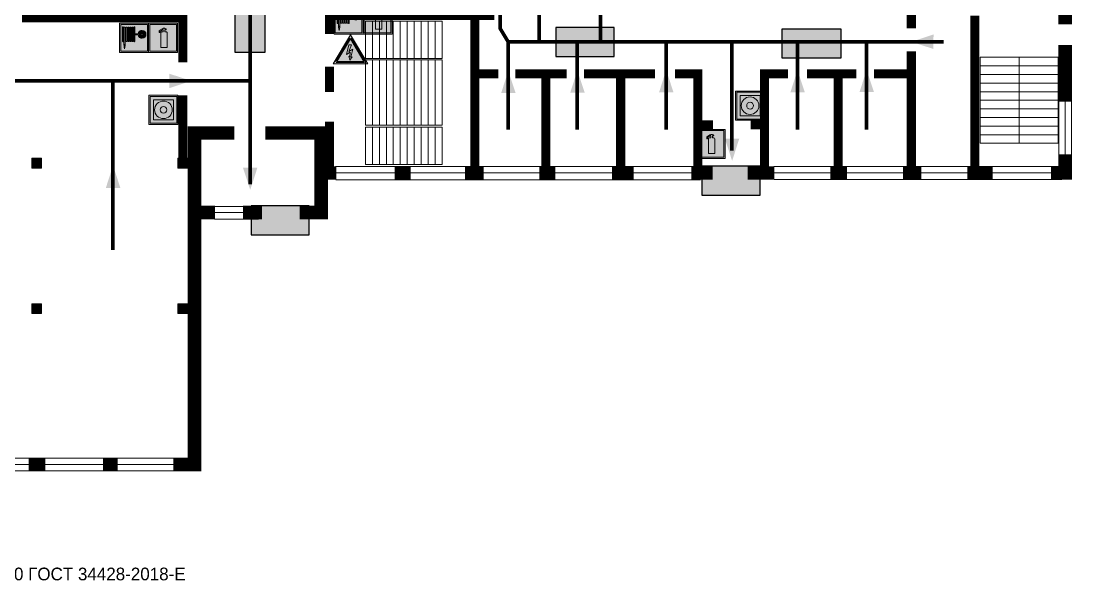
# Model space of a CAD drawing. Header units: millimetres. Extents: x 13810 to 67229, y 12374 to 21950.
# Drawn here: x 21873 to 22104.6, y 15357.6 to 15481.7 of the extents above; entities that cross this region are included whole.
import ezdxf

# ---------------------------------------------------------------- set-up
doc = ezdxf.new("R2010")
doc.units = ezdxf.units.MM
doc.layers.add('План_Штампы', color=7, linetype='Continuous')
doc.styles.add('обычный', font='arial.ttf')

# ---------------------------------------------------------------- blocks, each defined once
blk = doc.blocks.new('A$C7B4425F7')
at = {"true_color": 0xffffff}
blk.add_hatch(color=7, dxfattribs=at).paths.add_polyline_path([(0, 0), (-16, 0), (-16, -8), (0, -8)])
h = blk.add_hatch(color=126)
h.paths.add_polyline_path([(-0.2, -0.2), (-15.8, -0.2), (-15.8, -7.8), (-0.2, -7.8)])
h.paths.add_polyline_path([(-11.76, -2.03), (-11.76, -3.66), (-11.17, -3.66, -0.568275), (-11.17, -6.18), (-12.58, -6.18), (-12.58, -2.03)], flags=16)
h.paths.add_polyline_path([(-13.33, -4.12, -0.495768), (-13.59, -6.18), (-15.03, -6.18), (-15.03, -2.03), (-13.59, -2.03, -0.487973)], flags=16)
h.paths.add_polyline_path([(-10.25, -2.03), (-9.48, -2.03), (-9.48, -6.18), (-10.25, -6.18)], flags=16)
h.paths.add_polyline_path([(-13.84, -3.69), (-14.24, -3.69), (-14.24, -3.03), (-13.9, -3.03, -0.692621)], flags=0)
h.paths.add_polyline_path([(-9.15, -2.03), (-8.4, -2.03), (-8.04, -3.07), (-7.68, -2.03), (-6.93, -2.03), (-7.64, -4.1), (-6.93, -6.18), (-7.68, -6.18), (-8.04, -5.14), (-8.4, -6.18), (-9.15, -6.18), (-8.44, -4.1)], flags=16)
h.paths.add_polyline_path([(-11.76, -4.46), (-11.42, -4.46, -0.692621), (-11.36, -5.12), (-11.76, -5.12)], flags=0)
h.paths.add_polyline_path([(-13.9, -5.2), (-14.24, -5.2), (-14.24, -4.55), (-13.84, -4.55, -0.708038)], flags=0)
edge = h.paths.add_edge_path(flags=16)
edge.add_ellipse((-5.51, -4.08), major_axis=(0, 2.05), ratio=0.586184, start_angle=0, end_angle=360)
edge = h.paths.add_edge_path(flags=0)
edge.add_ellipse((-5.51, -4.08), major_axis=(0, 1.14), ratio=0.454828, start_angle=0, end_angle=360)
h.paths.add_polyline_path([(-4.13, -4.96, 0.377264), (-3.48, -4.52, 0.0555), (-3.16, -2.03), (-1.66, -2.03), (-1.66, -4.96), (-0.96, -4.96), (-0.96, -7.01), (-1.75, -7.01), (-1.75, -6.18), (-3.3, -6.18), (-3.3, -7.02), (-4.13, -7.02)], flags=16)
h.paths.add_polyline_path([(-2.73, -2.91), (-2.28, -2.91), (-2.28, -4.96), (-3.05, -4.96, 0.079136)], flags=0)
at = {"color": 126}
blk.add_lwpolyline([(-16, -8), (0, -8), (0, 0), (-16, 0)], close=True, dxfattribs=at)
blk = doc.blocks.new('A$C32E8229D')
at = {"true_color": 0xffffff}
blk.add_hatch(color=7, dxfattribs=at).paths.add_polyline_path([(0, 0), (0, -8), (16, -8), (16, 0)])
h = blk.add_hatch(color=126)
h.paths.add_polyline_path([(0.2, -0.2), (15.8, -0.2), (15.8, -7.8), (0.2, -7.8)])
h.paths.add_polyline_path([(13.49, -2.05), (12.08, -2.05), (11.37, -2.63, 0.162397), (11.29, -2.84), (11.29, -3.63), (10.35, -3.63), (10.35, -4.05), (11.68, -4.05), (11.68, -3.48), (12.26, -4.28), (11.29, -5.1), (11.29, -6.78), (11.85, -6.78), (11.85, -5.44), (12.8, -4.64), (12.8, -5.94), (14.46, -5.94), (14.46, -5.39), (13.45, -5.39), (13.45, -3.97), (12.46, -2.59), (13.15, -2.59), (13.69, -3.34), (14.18, -3)], flags=16)
h.paths.add_polyline_path([(10.74, -1.82, 1), (11.8, -1.82, 1)], flags=16)
h.paths.add_polyline_path([(9.39, -3.59), (5.99, -3.59), (6.56, -3.03), (5.91, -3.03), (5.1, -3.83), (5.91, -4.64), (6.56, -4.64), (5.99, -4.09), (9.39, -4.09)], flags=16)
h.paths.add_polyline_path([(4.29, -1.08), (1.72, -1.08), (1.72, -6.6), (4.29, -6.6)], flags=16)
at = {"color": 126}
blk.add_lwpolyline([(16, -8), (0, -8), (0, 0), (16, 0)], close=True, dxfattribs=at)
blk = doc.blocks.new('A$C54414219')
at = {"true_color": 0xffffff}
h = blk.add_hatch(color=7, dxfattribs=at)
h.paths.add_polyline_path([(2.39, -9.45), (2.39, -18.3), (11.23, -18.3), (11.23, -9.45)], flags=0)
h.paths.add_polyline_path([(10.71, -13.87, -1), (2.92, -13.87, -1)], flags=0)
h.paths.add_polyline_path([(8.3, -13.87, -1), (5.33, -13.87, -1)], flags=0)
h.paths.add_polyline_path([(0.41, -7.47), (0.41, -20.27), (13.21, -20.27), (13.21, -7.47)])
h.paths.add_polyline_path([(0.92, -19.77), (12.71, -19.77), (12.71, -7.98), (0.92, -7.98)], flags=16)
h.paths.add_polyline_path([(11.23, -9.45), (11.23, -18.3), (2.39, -18.3), (2.39, -9.45)], flags=0)
at = {"lineweight": 5}
h = blk.add_hatch(color=242, dxfattribs=at)
h.paths.add_polyline_path([(12.71, -7.98), (0.92, -7.98), (0.92, -19.77), (12.71, -19.77)])
h.paths.add_polyline_path([(11.23, -18.3), (2.39, -18.3), (2.39, -9.45), (11.23, -9.45)], flags=16)
h.paths.add_polyline_path([(10.71, -13.87, -1), (2.92, -13.87, -1)], flags=0)
h.paths.add_polyline_path([(8.3, -13.87, -1), (5.33, -13.87, -1)], flags=0)
at = {"true_color": 0xffffff}
h = blk.add_hatch(color=7, dxfattribs=at)
h.paths.add_polyline_path([(2.39, -9.45), (2.39, -18.3), (11.23, -18.3), (11.23, -9.45)])
h.paths.add_polyline_path([(10.71, -13.87, -1), (2.92, -13.87, -1)], flags=16)
h.paths.add_polyline_path([(8.3, -13.87, -1), (5.33, -13.87, -1)], flags=0)
at = {"lineweight": 5}
h = blk.add_hatch(color=242, dxfattribs=at)
h.paths.add_polyline_path([(2.92, -13.87, 1), (10.71, -13.87, 1)])
h.paths.add_polyline_path([(8.3, -13.87, -1), (5.33, -13.87, -1)], flags=16)
at = {"color": 242, "lineweight": 5}
for p, q in [((0.41, -20.27), (0.41, -7.47)), ((0.41, -7.47), (13.21, -7.47)), ((0.41, -7.47), (13.21, -7.47)), ((13.21, -20.27), (13.21, -7.47)), ((0.41, -20.27), (13.21, -20.27))]:
    blk.add_line(p, q, dxfattribs=at)
for points in [[(0.92, -7.98), (12.71, -7.98), (12.71, -19.77), (0.92, -19.77)], [(2.39, -9.45), (11.23, -9.45), (11.23, -18.3), (2.39, -18.3)]]:
    blk.add_lwpolyline(points, close=True, dxfattribs=at)
for radius in [3.89, 1.49]:
    blk.add_circle((6.81, -13.87), radius, dxfattribs=at)
blk = doc.blocks.new('A$C37112FD5')
at = {"true_color": 0xf5f5ff}
h = blk.add_hatch(color=7, dxfattribs=at)
h.dxf.hatch_style = 1
h.paths.add_polyline_path([(12.8, -7.4), (0, -7.4), (0, -20.2), (12.8, -20.2)])
h.paths.add_polyline_path([(12.29, -7.91), (12.29, -19.69), (0.51, -19.69), (0.51, -7.91)], flags=16)
h.paths.add_polyline_path([(4.98, -9.04, -0.42597), (5.17, -9.22), (5.17, -12.25), (5.17, -15.29, -0.432244), (4.98, -15.47), (4.83, -15.47, -0.42597), (4.64, -15.29), (4.64, -12.25), (4.64, -9.22, -0.432244), (4.83, -9.04)], flags=0)
h.paths.add_polyline_path([(4.28, -9.22), (4.28, -12.25), (4.28, -15.29, -0.432244), (4.09, -15.47), (3.94, -15.47, -0.42597), (3.75, -15.29), (3.75, -12.25), (3.75, -9.22, -0.432244), (3.94, -9.04), (4.09, -9.04, -0.42597)], flags=0)
h.paths.add_polyline_path([(5.72, -9.04), (5.87, -9.04, -0.42597), (6.06, -9.22), (6.06, -12.25), (6.06, -15.29, -0.432244), (5.87, -15.47), (5.72, -15.47, -0.42597), (5.53, -15.29), (5.53, -12.25), (5.53, -9.22, -0.432244)], flags=0)
h.paths.add_polyline_path([(6.42, -8.9), (6.5, -8.9, -0.42597), (6.69, -9.08), (6.69, -12.03), (8.21, -12.03, -15.824349), (8.21, -12.47), (6.69, -12.47), (6.69, -15.42, -0.432244), (6.5, -15.6), (6.42, -15.6)], flags=0)
h.paths.add_polyline_path([(3.39, -9.22), (3.39, -12.25), (3.39, -15.29, -0.432244), (3.2, -15.47), (3.05, -15.47, -0.42597), (2.85, -15.29), (2.85, -12.25), (2.85, -9.22, -0.432244), (3.05, -9.04), (3.2, -9.04, -0.42597)], flags=0)
h.paths.add_polyline_path([(2.5, -9.22), (2.5, -16.71), (1.96, -16.71), (1.96, -9.22, -0.432244), (2.15, -9.04), (2.31, -9.04, -0.42597)], flags=0)
h.paths.add_polyline_path([(1.61, -8.9), (1.61, -15.6), (1.57, -15.6, -0.42597), (1.37, -15.42), (1.37, -12.03), (1.37, -9.09, -0.432244), (1.57, -8.9)], flags=0)
h.paths.add_polyline_path([(9.76, -10.81), (9.76, -12.03), (8.49, -12.03, -0.336371)], flags=0)
h.paths.add_polyline_path([(8.49, -12.47), (9.76, -12.47), (9.76, -13.7, -0.336371)], flags=0)
h.paths.add_polyline_path([(10.11, -10.81, -0.336371), (11.38, -12.03), (10.11, -12.03)], flags=0)
h.paths.add_polyline_path([(10.11, -12.47), (11.38, -12.47, -0.336371), (10.11, -13.7)], flags=0)
h.paths.add_polyline_path([(2.5, -16.84), (2.5, -17.05), (1.97, -17.05), (1.97, -16.84)], flags=0)
h.paths.add_polyline_path([(2.5, -17.24, -0.033778), (2.24, -18.6, -0.033778), (1.97, -17.24)], flags=0)
h = blk.add_hatch(color=242)
h.dxf.hatch_style = 1
h.paths.add_polyline_path([(12.29, -7.91), (0.51, -7.91), (0.51, -19.69), (12.29, -19.69)])
h.paths.add_polyline_path([(6.42, -15.6), (6.42, -8.9), (6.5, -8.9, -0.42597), (6.69, -9.08), (6.69, -12.03), (8.21, -12.03, -15.824349), (8.21, -12.47), (6.69, -12.47), (6.69, -15.42, -0.432244), (6.5, -15.6)], flags=16)
h.paths.add_polyline_path([(5.87, -15.47), (5.72, -15.47, -0.42597), (5.53, -15.29), (5.53, -12.25), (5.53, -9.22, -0.432244), (5.72, -9.04), (5.87, -9.04, -0.42597), (6.06, -9.22), (6.06, -12.25), (6.06, -15.29, -0.432244)], flags=16)
h.paths.add_polyline_path([(4.98, -15.47), (4.83, -15.47, -0.42597), (4.64, -15.29), (4.64, -12.25), (4.64, -9.22, -0.432244), (4.83, -9.04), (4.98, -9.04, -0.42597), (5.17, -9.22), (5.17, -12.25), (5.17, -15.29, -0.432244)], flags=16)
h.paths.add_polyline_path([(4.09, -15.47), (3.94, -15.47, -0.42597), (3.75, -15.29), (3.75, -12.25), (3.75, -9.22, -0.432244), (3.94, -9.04), (4.09, -9.04, -0.42597), (4.28, -9.22), (4.28, -12.25), (4.28, -15.29, -0.432244)], flags=16)
h.paths.add_polyline_path([(3.2, -15.47), (3.05, -15.47, -0.42597), (2.85, -15.29), (2.85, -12.25), (2.85, -9.22, -0.432244), (3.05, -9.04), (3.2, -9.04, -0.42597), (3.39, -9.22), (3.39, -12.25), (3.39, -15.29, -0.432244)], flags=16)
h.paths.add_polyline_path([(2.5, -17.05), (1.97, -17.05), (1.97, -16.84), (2.5, -16.84)], flags=16)
h.paths.add_polyline_path([(2.5, -17.24, -0.033778), (2.24, -18.6, -0.033778), (1.97, -17.24)], flags=16)
h.paths.add_polyline_path([(2.5, -16.71), (1.96, -16.71), (1.96, -9.22, -0.432244), (2.15, -9.04), (2.31, -9.04, -0.42597), (2.5, -9.22)], flags=16)
h.paths.add_polyline_path([(1.61, -15.6), (1.57, -15.6, -0.42597), (1.37, -15.42), (1.37, -12.03), (1.37, -9.09, -0.432244), (1.57, -8.9), (1.61, -8.9)], flags=16)
h.paths.add_polyline_path([(8.49, -12.47), (9.76, -12.47), (9.76, -13.7, -0.336371)], flags=0)
h.paths.add_polyline_path([(10.11, -13.7), (10.11, -12.47), (11.38, -12.47, -0.336371)], flags=0)
h.paths.add_polyline_path([(8.49, -12.03, -0.336371), (9.76, -10.81), (9.76, -12.03)], flags=0)
h.paths.add_polyline_path([(10.11, -12.03), (10.11, -10.81, -0.336371), (11.38, -12.03)], flags=0)
h = blk.add_hatch(color=7, dxfattribs=at)
h.dxf.hatch_style = 1
h.paths.add_polyline_path([(1.61, -8.9), (1.57, -8.9, 0.432244), (1.37, -9.09), (1.37, -12.03), (1.37, -15.42, 0.42597), (1.57, -15.6), (1.61, -15.6)])
h.paths.add_polyline_path([(2.5, -9.22, 0.42597), (2.31, -9.04), (2.15, -9.04, 0.432244), (1.96, -9.22), (1.96, -16.71), (2.5, -16.71)])
h.paths.add_polyline_path([(2.5, -16.84), (1.97, -16.84), (1.97, -17.05), (2.5, -17.05)])
h.paths.add_polyline_path([(2.5, -17.24), (1.97, -17.24, 0.033778), (2.24, -18.6, 0.033778)])
h.paths.add_polyline_path([(3.39, -12.25), (3.39, -9.22, 0.42597), (3.2, -9.04), (3.05, -9.04, 0.432244), (2.85, -9.22), (2.85, -12.25), (2.85, -15.29, 0.42597), (3.05, -15.47), (3.2, -15.47, 0.432244), (3.39, -15.29)])
h.paths.add_polyline_path([(4.28, -12.25), (4.28, -9.22, 0.42597), (4.09, -9.04), (3.94, -9.04, 0.432244), (3.75, -9.22), (3.75, -12.25), (3.75, -15.29, 0.42597), (3.94, -15.47), (4.09, -15.47, 0.432244), (4.28, -15.29)])
h.paths.add_polyline_path([(5.17, -12.25), (5.17, -9.22, 0.42597), (4.98, -9.04), (4.83, -9.04, 0.432244), (4.64, -9.22), (4.64, -12.25), (4.64, -15.29, 0.42597), (4.83, -15.47), (4.98, -15.47, 0.432244), (5.17, -15.29)])
h.paths.add_polyline_path([(6.06, -12.25), (6.06, -9.22, 0.42597), (5.87, -9.04), (5.72, -9.04, 0.432244), (5.53, -9.22), (5.53, -12.25), (5.53, -15.29, 0.42597), (5.72, -15.47), (5.87, -15.47, 0.432244), (6.06, -15.29)])
h.paths.add_polyline_path([(6.69, -12.47), (8.21, -12.47, 15.824349), (8.21, -12.03), (6.69, -12.03), (6.69, -9.08, 0.42597), (6.5, -8.9), (6.42, -8.9), (6.42, -15.6), (6.5, -15.6, 0.432244), (6.69, -15.42)])
h.paths.add_polyline_path([(8.49, -12.47), (9.76, -12.47), (9.76, -13.7, -0.336371)], flags=16)
h.paths.add_polyline_path([(8.49, -12.03, -0.336371), (9.76, -10.81), (9.76, -12.03)], flags=16)
h.paths.add_polyline_path([(10.11, -12.47), (11.38, -12.47, -0.336371), (10.11, -13.7)], flags=16)
h.paths.add_polyline_path([(10.11, -12.03), (10.11, -10.81, -0.336371), (11.38, -12.03)], flags=16)
h = blk.add_hatch(color=242)
h.dxf.hatch_style = 1
h.paths.add_polyline_path([(9.76, -10.81, 0.336371), (8.49, -12.03), (9.76, -12.03)])
h.paths.add_polyline_path([(10.11, -10.81), (10.11, -12.03), (11.38, -12.03, 0.336371)])
h.paths.add_polyline_path([(11.38, -12.47), (10.11, -12.47), (10.11, -13.7, 0.336371)])
h.paths.add_polyline_path([(9.76, -12.47), (8.49, -12.47, 0.336371), (9.76, -13.7)])
at = {"color": 242, "lineweight": 5}
for p, q in [((0, -20.2), (0, -7.4)), ((0, -7.4), (12.8, -7.4)), ((1.37, -12.03), (1.37, -9.08)), ((1.57, -8.9), (1.61, -8.9)), ((1.61, -8.9), (1.61, -15.6)), ((1.96, -16.71), (1.96, -9.22)), ((2.15, -9.04), (2.31, -9.04)), ((2.5, -16.71), (2.5, -9.22)), ((2.85, -12.25), (2.85, -9.22)), ((3.05, -9.04), (3.2, -9.04)), ((3.39, -12.25), (3.39, -9.22)), ((3.75, -12.25), (3.75, -9.22)), ((3.94, -9.04), (4.09, -9.04)), ((4.28, -12.25), (4.28, -9.22)), ((4.64, -12.25), (4.64, -9.22)), ((4.83, -9.04), (4.98, -9.04)), ((5.17, -12.25), (5.17, -9.22)), ((5.53, -12.25), (5.53, -9.22)), ((5.72, -9.04), (5.87, -9.04)), ((6.06, -12.25), (6.06, -9.22)), ((6.42, -8.9), (6.42, -15.6)), ((6.5, -8.9), (6.42, -8.9)), ((6.69, -12.03), (6.69, -9.08)), ((12.8, -20.2), (12.8, -7.4)), ((1.37, -12.03), (1.37, -15.42)), ((2.85, -12.25), (2.85, -15.29)), ((3.39, -12.25), (3.39, -15.29)), ((3.75, -12.25), (3.75, -15.29)), ((4.28, -12.25), (4.28, -15.29)), ((4.64, -12.25), (4.64, -15.29)), ((5.17, -12.25), (5.17, -15.29)), ((5.53, -12.25), (5.53, -15.29)), ((6.06, -12.25), (6.06, -15.29)), ((8.21, -12.03), (6.69, -12.03)), ((8.21, -12.47), (6.69, -12.47)), ((6.69, -12.47), (6.69, -15.42)), ((9.76, -12.03), (8.49, -12.03)), ((9.76, -12.47), (8.49, -12.47)), ((9.76, -10.81), (9.76, -12.03)), ((9.76, -12.47), (9.76, -13.7)), ((10.11, -10.81), (10.11, -12.03)), ((11.38, -12.03), (10.11, -12.03)), ((11.38, -12.47), (10.11, -12.47)), ((10.11, -12.47), (10.11, -13.7)), ((1.57, -15.6), (1.61, -15.6)), ((1.96, -16.71), (2.5, -16.71)), ((1.97, -16.84), (2.5, -16.84)), ((1.97, -17.05), (1.97, -16.84)), ((2.5, -17.05), (1.97, -17.05)), ((1.97, -17.24), (2.5, -17.24)), ((2.5, -16.84), (2.5, -17.05)), ((3.05, -15.47), (3.2, -15.47)), ((3.94, -15.47), (4.09, -15.47)), ((4.83, -15.47), (4.98, -15.47)), ((5.72, -15.47), (5.87, -15.47)), ((6.42, -15.6), (6.5, -15.6)), ((0, -20.2), (12.8, -20.2))]:
    blk.add_line(p, q, dxfattribs=at)
blk.add_lwpolyline([(0.51, -7.91), (12.29, -7.91), (12.29, -19.69), (0.51, -19.69)], close=True, dxfattribs=at)
for centre, radius, start, end in [((1.56, -9.09), 0.182, 87.1027, 180.6071), ((2.15, -9.22), 0.182, 87.1027, 180.6071), ((2.32, -9.22), 0.182, 359.3929, 92.8973), ((3.04, -9.22), 0.182, 87.1027, 180.6071), ((3.21, -9.22), 0.182, 359.3929, 92.8973), ((3.93, -9.22), 0.182, 87.1027, 180.6071), ((4.1, -9.22), 0.182, 359.3929, 92.8973), ((4.82, -9.22), 0.182, 87.1027, 180.6071), ((4.99, -9.22), 0.182, 359.3929, 92.8973), ((5.71, -9.22), 0.182, 87.1027, 180.6071), ((5.88, -9.22), 0.182, 359.3929, 92.8973), ((6.51, -9.09), 0.182, 359.3929, 92.8973), ((9.93, -12.25), 1.74, 187.2319, 172.7681), ((9.93, -12.25), 1.46, 96.9927, 171.3585), ((9.93, -12.25), 1.46, 188.6415, 263.0073), ((9.93, -12.25), 1.46, 8.6415, 83.0073), ((9.93, -12.25), 1.46, 276.9927, 351.3585), ((1.56, -15.42), 0.182, 179.3929, 272.8973), ((12.17, -15.98), 10.27, 187.041, 194.7793), ((-7.7, -15.98), 10.27, 345.2207, 352.959), ((3.04, -15.29), 0.182, 179.3929, 272.8973), ((3.21, -15.29), 0.182, 267.1027, 0.6071), ((3.93, -15.29), 0.182, 179.3929, 272.8973), ((4.1, -15.29), 0.182, 267.1027, 0.6071), ((4.82, -15.29), 0.182, 179.3929, 272.8973), ((4.99, -15.29), 0.182, 267.1027, 0.6071), ((5.71, -15.29), 0.182, 179.3929, 272.8973), ((5.88, -15.29), 0.182, 267.1027, 0.6071), ((6.51, -15.42), 0.182, 267.1027, 0.6071)]:
    blk.add_arc(centre, radius, start, end, dxfattribs=at)
blk = doc.blocks.new('A$C3AD82952')
at = {"true_color": 0xf5f5ff}
h = blk.add_hatch(color=7, dxfattribs=at)
h.dxf.hatch_style = 1
h.paths.add_polyline_path([(8.21, 8.73, 0.414214), (7.89, 9.05), (7.22, 9.05), (7.22, 9.92), (7.59, 9.92, 1), (7.57, 10.36), (7.22, 10.36), (7.22, 10.6), (6.43, 10.6), (6.43, 10.36), (6.01, 10.36), (4.74, 9.59), (4.74, 8.69), (4.98, 8.73), (4.98, 9.26), (6.12, 9.91), (6.43, 9.91), (6.43, 9.05), (5.76, 9.05, 0.414214), (5.44, 8.73), (5.44, 2.2), (8.21, 2.2)], flags=0)
h.paths.add_polyline_path([(12.8, 12.8), (0, 12.8), (0, 0), (12.8, 0)])
h.paths.add_polyline_path([(0.51, 12.29), (12.29, 12.29), (12.29, 0.51), (0.51, 0.51)], flags=16)
h.paths.add_polyline_path([(4.74, 9.59), (6.01, 10.36), (6.43, 10.36), (6.43, 10.6), (7.22, 10.6), (7.22, 10.36), (7.59, 10.36, -0.94586), (7.59, 9.92), (7.22, 9.92), (7.22, 9.05), (7.89, 9.05, -0.414214), (8.21, 8.73), (8.21, 2.2), (5.44, 2.2), (5.44, 8.73, -0.414214), (5.76, 9.05), (6.43, 9.05), (6.43, 9.91), (6.12, 9.91), (4.98, 9.26), (4.98, 8.73), (4.74, 8.69)], flags=0)
h = blk.add_hatch(color=242)
h.dxf.hatch_style = 1
h.paths.add_polyline_path([(12.29, 12.29), (0.51, 12.29), (0.51, 0.51), (12.29, 0.51)])
h.paths.add_polyline_path([(4.74, 8.69), (4.74, 9.59), (6.01, 10.36), (6.43, 10.36), (6.43, 10.6), (7.22, 10.6), (7.22, 10.36), (7.59, 10.36, -0.94586), (7.59, 9.92), (7.22, 9.92), (7.22, 9.05), (7.89, 9.05, -0.414214), (8.21, 8.73), (8.21, 2.2), (5.44, 2.2), (5.44, 8.73, -0.414214), (5.76, 9.05), (6.43, 9.05), (6.43, 9.91), (6.12, 9.91), (4.98, 9.26), (4.98, 8.73)], flags=16)
h = blk.add_hatch(color=7, dxfattribs=at)
h.dxf.hatch_style = 1
h.paths.add_polyline_path([(8.21, 8.73, 0.414214), (7.89, 9.05), (7.22, 9.05), (7.22, 9.92), (7.59, 9.92, 1), (7.57, 10.36), (7.22, 10.36), (7.22, 10.6), (6.43, 10.6), (6.43, 10.36), (6.01, 10.36), (4.74, 9.59), (4.74, 8.69), (4.98, 8.73), (4.98, 9.26), (6.12, 9.91), (6.43, 9.91), (6.43, 9.05), (5.76, 9.05, 0.414214), (5.44, 8.73), (5.44, 2.2), (8.21, 2.2)])
at = {"color": 242, "lineweight": 5}
for p, q in [((0, 0), (0, 12.8)), ((0, 12.8), (12.8, 12.8)), ((6.01, 10.36), (4.74, 9.59)), ((4.74, 9.59), (4.74, 8.69)), ((4.98, 9.26), (6.12, 9.91)), ((6.01, 10.36), (6.43, 10.36)), ((6.12, 9.91), (6.43, 9.91)), ((7.22, 10.6), (6.43, 10.6)), ((6.43, 10.6), (6.43, 10.36)), ((6.43, 9.91), (6.43, 9.05)), ((7.22, 10.36), (7.22, 10.6)), ((7.59, 10.36), (7.22, 10.36)), ((7.22, 9.05), (7.22, 9.92)), ((7.59, 9.92), (7.22, 9.92)), ((12.8, 0), (12.8, 12.8)), ((4.74, 8.69), (4.98, 8.73)), ((4.98, 8.73), (4.98, 9.26)), ((5.44, 2.2), (5.44, 8.73)), ((5.76, 9.05), (6.43, 9.05)), ((7.89, 9.05), (7.22, 9.05)), ((8.21, 2.2), (8.21, 8.73)), ((0, 0), (12.8, 0)), ((5.44, 2.2), (8.21, 2.2))]:
    blk.add_line(p, q, dxfattribs=at)
blk.add_lwpolyline([(0.51, 12.29), (12.29, 12.29), (12.29, 0.51), (0.51, 0.51)], close=True, dxfattribs=at)
for centre, radius, start, end in [((7.58, 10.14), 0.223, 273.1875, 86.8125), ((5.76, 8.73), 0.32, 90, 180), ((7.89, 8.73), 0.32, 0, 90)]:
    blk.add_arc(centre, radius, start, end, dxfattribs=at)
blk = doc.blocks.new('A$C3E6D3DDE')
at = {"lineweight": 5}
h = blk.add_hatch(color=40, dxfattribs=at)
h.paths.add_polyline_path([(24.1, 1.45), (16.46, -11.35), (31.74, -11.35)])
h.paths.add_polyline_path([(24.09, -0.46), (30.03, -10.41), (18.14, -10.41)], flags=16)
h.paths.add_polyline_path([(24.54, -3.08), (23.41, -6.02), (25.13, -5.01), (24.33, -8.5), (24.82, -8.27), (23.79, -9.86), (23.4, -8.04), (23.8, -8.43), (24.04, -6.29), (22.39, -7.25), (23.44, -3.08)], flags=0)
h = blk.add_hatch(color=256, dxfattribs=at)
h.paths.add_polyline_path([(24.37, 0.03, 0.567511), (23.82, 0.03), (17.59, -10.4, 0.582454), (17.86, -10.88), (30.32, -10.88, 0.582149), (30.6, -10.4)])
h.paths.add_polyline_path([(24.09, -0.46), (18.14, -10.41), (30.03, -10.41)], flags=16)
h.paths.add_polyline_path([(24.54, -3.08), (23.41, -6.02), (25.13, -5.01), (24.33, -8.5), (24.82, -8.27), (23.79, -9.86), (23.4, -8.04), (23.8, -8.43), (24.04, -6.29), (22.39, -7.25), (23.44, -3.08)], flags=0)
h = blk.add_hatch(color=40, dxfattribs=at)
h.paths.add_polyline_path([(24.09, -0.46), (18.14, -10.41), (30.03, -10.41)])
h.paths.add_polyline_path([(24.82, -8.27), (23.79, -9.86), (23.4, -8.04), (23.8, -8.43), (24.04, -6.29), (22.39, -7.25), (23.44, -3.08), (24.54, -3.08), (23.41, -6.02), (25.13, -5.01), (24.33, -8.5)], flags=16)
at = {"color": 40, "lineweight": 5}
for p, q in [((16.46, -11.35), (24.1, 1.45)), ((24.1, 1.45), (31.74, -11.35))]:
    blk.add_line(p, q, dxfattribs=at)
at = {"lineweight": 5}
for p, q in [((17.59, -10.4), (23.82, 0.03)), ((24.37, 0.03), (30.6, -10.4)), ((18.14, -10.41), (24.09, -0.46)), ((23.44, -3.08), (22.39, -7.25)), ((23.41, -6.02), (24.54, -3.08)), ((24.54, -3.08), (23.44, -3.08)), ((24.09, -0.46), (30.03, -10.41)), ((22.39, -7.25), (24.04, -6.29)), ((23.8, -8.43), (23.4, -8.04)), ((23.4, -8.04), (23.79, -9.86)), ((25.13, -5.01), (23.41, -6.02)), ((23.79, -9.86), (24.82, -8.27)), ((24.04, -6.29), (23.8, -8.43)), ((24.33, -8.5), (25.13, -5.01)), ((24.82, -8.27), (24.33, -8.5)), ((17.86, -10.88), (30.32, -10.88)), ((18.14, -10.41), (30.03, -10.41))]:
    blk.add_line(p, q, dxfattribs=at)
at = {"color": 50, "lineweight": 5}
blk.add_line((31.74, -11.35), (16.46, -11.35), dxfattribs=at)

msp = doc.modelspace()

# ---------------------------------------------------------------- hatches: boundary and pattern name
at = {"lineweight": 0}
h = msp.add_hatch(color=256, dxfattribs=at)
h.dxf.hatch_style = 1
h.paths.add_polyline_path([(21877.52, 15451.48), (21875.37, 15451.48), (21875.37, 15449.33), (21877.52, 15449.33)])
h = msp.add_hatch(color=256, dxfattribs=at)
h.dxf.hatch_style = 1
h.paths.add_polyline_path([(21909.7, 15451.48), (21907.54, 15451.48), (21907.54, 15449.33), (21909.7, 15449.33)])
h = msp.add_hatch(color=256, dxfattribs=at)
h.dxf.hatch_style = 1
h.paths.add_polyline_path([(21877.52, 15419.39), (21875.37, 15419.39), (21875.37, 15417.23), (21877.52, 15417.23)])
h = msp.add_hatch(color=256, dxfattribs=at)
h.dxf.hatch_style = 1
h.paths.add_polyline_path([(21909.7, 15419.39), (21907.54, 15419.39), (21907.54, 15417.23), (21909.7, 15417.23)])

# ---------------------------------------------------------------- linework, layer by layer
for points, const_width in [([(22069.2, 15480.14), (22069.2, 15525.07)], 2), ([(21875.84, 15499.28), (21875.84, 15482.46)], 2), ([(21908.62, 15482.46), (21908.62, 15499.28), (21907.14, 15499.28)], 2), ([(22103.11, 15485.48), (22103.11, 15481.01)], 3), ([(21873.21, 15482.46), (21908.62, 15482.46), (21908.62, 15472.64)], 2), ([(21977.27, 15482.94), (21940.98, 15482.94), (21940.98, 15478.88)], 2), ([(21972.99, 15482.94), (21972.99, 15447.5), (21972.99, 15470.1), (21978.15, 15470.1)], 2), ([(22083.18, 15482.94), (22083.18, 15447.12)], 2), ([(22061.01, 15470.1), (22069.2, 15470.1), (22069.2, 15475.06), (22069.2, 15448.24)], 2), ([(22103.11, 15476.47), (22103.11, 15463.95)], 3), ([(21940.98, 15471.68), (21940.98, 15466.11)], 2), ([(21981.92, 15470.1), (21993.23, 15470.1)], 2), ([(21988.65, 15470.1), (21988.65, 15448.24)], 2), ([(21997.09, 15470.1), (22012.71, 15470.1)], 2), ([(22005.13, 15470.1), (22005.13, 15448.24)], 2), ([(22017.1, 15470.1), (22022.13, 15470.1), (22022.13, 15447.77)], 2), ([(22033.76, 15458.88), (22036.82, 15458.88), (22036.82, 15447.73), (22036.82, 15470.1), (22042.03, 15470.1)], 2), ([(22046.17, 15470.1), (22057.06, 15470.1)], 2), ([(22053.05, 15470.1), (22053.05, 15448.55)], 2), ([(21908.62, 15465.35), (21908.62, 15450.64)], 2), ([(21940.98, 15459.54), (21940.98, 15448.75)], 2), ([(22022.13, 15458.88), (22025.48, 15458.88)], 2), ([(21915.69, 15439.5), (21911.23, 15439.5), (21911.23, 15457.06), (21920, 15457.06)], 3), ([(21926.84, 15457.06), (21939.14, 15457.06), (21939.14, 15448.24)], 3), ([(22103.11, 15452.37), (22103.11, 15448.24), (22099.97, 15448.24)], 3), ([(21942.5, 15448.24), (21939.14, 15448.24), (21939.14, 15439.5), (21934.41, 15439.5)], 3), ([(21958.88, 15448.24), (21955.31, 15448.24)], 3), ([(21974.94, 15448.24), (21970.8, 15448.24)], 3), ([(21990.72, 15448.24), (21987.24, 15448.24)], 3), ([(22007.98, 15448.24), (22003.26, 15448.24)], 3), ([(22025.4, 15448.24), (22020.72, 15448.24)], 3), ([(22039.03, 15448.24), (22033.14, 15448.24)], 3), ([(22055, 15448.24), (22051.37, 15448.24)], 3), ([(22071.37, 15448.24), (22067.33, 15448.24)], 3), ([(22087.12, 15448.24), (22081.53, 15448.24)], 3), ([(21911.23, 15439.5), (21911.23, 15384), (21906.55, 15384)], 3), ([(21926.11, 15439.5), (21921.88, 15439.5)], 3), ([(21878.35, 15384), (21874.68, 15384)], 3), ([(21894.3, 15384), (21891.06, 15384)], 3)]:
    msp.add_lwpolyline(points, dxfattribs=dict(at, const_width=const_width))
at = {"color": 126, "lineweight": 100, "true_color": 0x008754}
for points in [[(21979.14, 15505.86), (21923.5, 15505.86), (21923.5, 15445.75)], [(21978.57, 15494.32), (21978.57, 15480.06), (21980.35, 15477.16)], [(21987.15, 15477.16), (21987.15, 15490.83)], [(22000.67, 15477.16), (22000.67, 15490.83)], [(22029.63, 15453.19), (22029.63, 15477.16), (21980.35, 15477.16), (21980.35, 15457.83)], [(21995.57, 15477.16), (21995.57, 15457.83)], [(22015.16, 15477.16), (22015.16, 15457.83)], [(22029.63, 15477.16), (22076.29, 15477.16)], [(22044.12, 15477.16), (22044.12, 15457.83)], [(22059.33, 15477.16), (22059.33, 15457.83)], [(21861.54, 15431.29), (21861.54, 15468.56), (21923.5, 15468.56), (21923.5, 15468.56)], [(21893.23, 15468.56), (21893.23, 15431.29)]]:
    msp.add_lwpolyline(points, dxfattribs=at)
at = {"lineweight": 0}
for points in [[(21948.87, 15473.47), (21950.41, 15473.47), (21950.41, 15481.74), (21948.87, 15481.74)], [(21950.41, 15473.47), (21951.95, 15473.47), (21951.95, 15481.74), (21950.41, 15481.74)], [(21951.95, 15473.47), (21953.49, 15473.47), (21953.49, 15481.74), (21951.95, 15481.74)], [(21953.49, 15473.47), (21955.03, 15473.47), (21955.03, 15481.74), (21953.49, 15481.74)], [(21955.03, 15473.47), (21956.57, 15473.47), (21956.57, 15481.74), (21955.03, 15481.74)], [(21956.57, 15473.47), (21958.11, 15473.47), (21958.11, 15481.74), (21956.57, 15481.74)], [(21958.11, 15473.47), (21959.65, 15473.47), (21959.65, 15481.74), (21958.11, 15481.74)], [(21959.65, 15473.47), (21961.2, 15473.47), (21961.2, 15481.74), (21959.65, 15481.74)], [(21961.2, 15473.47), (21962.74, 15473.47), (21962.74, 15481.74), (21961.2, 15481.74)], [(21962.74, 15473.47), (21964.28, 15473.47), (21964.28, 15481.74), (21962.74, 15481.74)], [(21964.28, 15473.47), (21965.82, 15473.47), (21965.82, 15481.74), (21964.28, 15481.74)], [(22084.35, 15471.86), (22092.95, 15471.86), (22092.95, 15473.75), (22084.35, 15473.75)], [(22092.95, 15471.86), (22101.54, 15471.86), (22101.54, 15473.75), (22092.95, 15473.75)], [(21948.87, 15473.22), (21950.41, 15473.22), (21950.41, 15458.81), (21948.87, 15458.81)], [(21950.41, 15473.22), (21951.95, 15473.22), (21951.95, 15458.81), (21950.41, 15458.81)], [(21951.95, 15473.22), (21953.49, 15473.22), (21953.49, 15458.81), (21951.95, 15458.81)], [(21953.49, 15473.22), (21955.03, 15473.22), (21955.03, 15458.81), (21953.49, 15458.81)], [(21955.03, 15473.22), (21956.57, 15473.22), (21956.57, 15458.81), (21955.03, 15458.81)], [(21956.57, 15473.22), (21958.11, 15473.22), (21958.11, 15458.81), (21956.57, 15458.81)], [(21958.11, 15473.22), (21959.65, 15473.22), (21959.65, 15458.81), (21958.11, 15458.81)], [(21959.65, 15473.22), (21961.2, 15473.22), (21961.2, 15458.81), (21959.65, 15458.81)], [(21961.2, 15473.22), (21962.74, 15473.22), (21962.74, 15458.81), (21961.2, 15458.81)], [(21962.74, 15473.22), (21964.28, 15473.22), (21964.28, 15458.81), (21962.74, 15458.81)], [(21964.28, 15473.22), (21965.82, 15473.22), (21965.82, 15458.81), (21964.28, 15458.81)], [(22084.35, 15469.96), (22092.95, 15469.96), (22092.95, 15471.86), (22084.35, 15471.86)], [(22092.95, 15469.96), (22101.54, 15469.96), (22101.54, 15471.86), (22092.95, 15471.86)], [(22084.35, 15468.06), (22092.95, 15468.06), (22092.95, 15469.96), (22084.35, 15469.96)], [(22092.95, 15468.06), (22101.54, 15468.06), (22101.54, 15469.96), (22092.95, 15469.96)], [(22084.35, 15466.16), (22092.95, 15466.16), (22092.95, 15468.06), (22084.35, 15468.06)], [(22092.95, 15466.16), (22101.54, 15466.16), (22101.54, 15468.06), (22092.95, 15468.06)], [(22084.35, 15464.27), (22092.95, 15464.27), (22092.95, 15466.16), (22084.35, 15466.16)], [(22092.95, 15464.27), (22101.54, 15464.27), (22101.54, 15466.16), (22092.95, 15466.16)], [(22084.35, 15462.37), (22092.95, 15462.37), (22092.95, 15464.27), (22084.35, 15464.27)], [(22084.35, 15460.47), (22092.95, 15460.47), (22092.95, 15462.37), (22084.35, 15462.37)], [(22092.95, 15462.37), (22101.54, 15462.37), (22101.54, 15464.27), (22092.95, 15464.27)], [(22092.95, 15460.47), (22101.54, 15460.47), (22101.54, 15462.37), (22092.95, 15462.37)], [(22084.35, 15458.57), (22092.95, 15458.57), (22092.95, 15460.47), (22084.35, 15460.47)], [(22092.95, 15458.57), (22101.54, 15458.57), (22101.54, 15460.47), (22092.95, 15460.47)], [(21948.87, 15450.1), (21950.41, 15450.1), (21950.41, 15458.37), (21948.87, 15458.37)], [(21950.41, 15450.1), (21951.95, 15450.1), (21951.95, 15458.37), (21950.41, 15458.37)], [(21951.95, 15450.1), (21953.49, 15450.1), (21953.49, 15458.37), (21951.95, 15458.37)], [(21953.49, 15450.1), (21955.03, 15450.1), (21955.03, 15458.37), (21953.49, 15458.37)], [(21955.03, 15450.1), (21956.57, 15450.1), (21956.57, 15458.37), (21955.03, 15458.37)], [(21956.57, 15450.1), (21958.11, 15450.1), (21958.11, 15458.37), (21956.57, 15458.37)], [(21958.11, 15450.1), (21959.65, 15450.1), (21959.65, 15458.37), (21958.11, 15458.37)], [(21959.65, 15450.1), (21961.2, 15450.1), (21961.2, 15458.37), (21959.65, 15458.37)], [(21961.2, 15450.1), (21962.74, 15450.1), (21962.74, 15458.37), (21961.2, 15458.37)], [(21962.74, 15450.1), (21964.28, 15450.1), (21964.28, 15458.37), (21962.74, 15458.37)], [(21964.28, 15450.1), (21965.82, 15450.1), (21965.82, 15458.37), (21964.28, 15458.37)], [(22084.35, 15456.68), (22092.95, 15456.68), (22092.95, 15458.57), (22084.35, 15458.57)], [(22092.95, 15456.68), (22101.54, 15456.68), (22101.54, 15458.57), (22092.95, 15458.57)], [(22084.35, 15454.78), (22092.95, 15454.78), (22092.95, 15456.68), (22084.35, 15456.68)], [(22092.95, 15454.78), (22101.54, 15454.78), (22101.54, 15456.68), (22092.95, 15456.68)], [(21875.37, 15451.48), (21877.52, 15451.48), (21877.52, 15449.33), (21875.37, 15449.33)], [(21907.54, 15451.48), (21909.7, 15451.48), (21909.7, 15449.33), (21907.54, 15449.33)], [(21875.37, 15419.39), (21877.52, 15419.39), (21877.52, 15417.23), (21875.37, 15417.23)], [(21907.54, 15419.39), (21909.7, 15419.39), (21909.7, 15417.23), (21907.54, 15417.23)]]:
    msp.add_lwpolyline(points, close=True, dxfattribs=at)
for points in [[(22101.72, 15452.34), (22101.72, 15466.12)], [(22103.11, 15452.37), (22103.11, 15466.15)], [(22104.53, 15452.26), (22104.53, 15466.04)], [(21942.25, 15449.65), (22022.56, 15449.65)], [(21942.5, 15448.24), (22022.81, 15448.24)], [(22038.93, 15449.68), (22102.3, 15449.68)], [(22039.03, 15448.24), (22102.4, 15448.24)], [(21942.39, 15446.75), (22022.7, 15446.75)], [(22038.98, 15446.78), (22102.34, 15446.78)], [(21915.58, 15440.83), (21925.3, 15440.83)], [(21915.69, 15439.5), (21925.42, 15439.5)], [(21915.6, 15438.05), (21925.32, 15438.05)], [(21749.52, 15385.39), (21909.71, 15385.39)], [(21749.7, 15384), (21909.89, 15384)], [(21749.44, 15382.58), (21909.64, 15382.58)]]:
    msp.add_lwpolyline(points, dxfattribs=at)
at = {"layer": 'План_Штампы', "color": 126, "true_color": 0x008754}
for points in [[(22074.09, 15478.78), (22074.08, 15475.58), (22069.18, 15477.16)], [(21905.63, 15466.94), (21905.64, 15470.13), (21910.54, 15468.55)], [(21981.99, 15465.85), (21978.8, 15465.86), (21980.37, 15470.75)], [(21997.22, 15465.94), (21994.02, 15465.94), (21995.6, 15470.84)], [(22016.79, 15466.02), (22013.6, 15466.02), (22015.17, 15470.92)], [(22045.73, 15466.01), (22042.54, 15466.01), (22044.12, 15470.91)], [(22060.97, 15466.06), (22057.78, 15466.06), (22059.35, 15470.96)], [(22028.09, 15455.82), (22031.28, 15455.82), (22029.71, 15450.92)], [(21894.87, 15444.96), (21891.67, 15444.96), (21893.25, 15449.86)], [(21921.88, 15449.42), (21925.07, 15449.41), (21923.5, 15444.52)]]:
    msp.add_solid(points, dxfattribs=at)

# ---------------------------------------------------------------- block references
for name, p, xscale, yscale, zscale in [('A$C37112FD5', (21941.96, 15488.98), 0.4999987203627825, 0.4999987203627825, 0.4999987203627825), ('A$C3AD82952', (21948.36, 15478.88), 0.5, 0.5, 0.5), ('A$C37112FD5', (21894.68, 15484.94), 0.4999987203627825, 0.4999987203627825, 0.4999987203627825), ('A$C3AD82952', (21901.08, 15474.84), 0.5, 0.5, 0.5), ('A$C3E6D3DDE', (21933.52, 15478.01), 0.5, 0.5, 0.5), ('A$C54414219', (21900.96, 15469.1), 0.5, 0.5, 0.5), ('A$C54414219', (22030.25, 15470.02), 0.5, 0.5, 0.5), ('A$C3AD82952', (22021.76, 15451.44), 0.5, 0.5, 0.5)]:
    msp.add_blockref(name, p, dxfattribs=dict(xscale=xscale, yscale=yscale, zscale=zscale))
at = {"layer": 'План_Штампы', "color": 126, "true_color": 0x008754, "xscale": 0.8100087101568005, "yscale": 0.8100087101568005, "zscale": 0.8100087101568005}
for p, rotation in [((21920.2, 15474.84), 89.99786532371444), ((22040.7, 15480.04), 359.9978653237144)]:
    msp.add_blockref('A$C32E8229D', p, dxfattribs=dict(at, rotation=rotation))
at = {"layer": 'План_Штампы', "color": 126, "true_color": 0x008754, "xscale": -0.8, "yscale": 0.8, "zscale": 0.8}
msp.add_blockref('A$C32E8229D', (22003.68, 15480.3), dxfattribs=at)
at = {"layer": 'План_Штампы', "xscale": 0.8, "yscale": 0.8, "zscale": 0.8}
for p in [(22035.85, 15449.75), (21936.5, 15441)]:
    msp.add_blockref('A$C7B4425F7', p, dxfattribs=at)

# ---------------------------------------------------------------- texts
at = {"lineweight": 0, "insert": (21835.21, 15359.43), "char_height": 2.8, "width": 191.3484, "attachment_point": 5, "style": 'обычный'}
msp.add_mtext('\\pi-8.4,l8.4,t8.4;{\\fProxima Nova Rg|b0|i0|c204|p2;ИЗГОТОВИТЕЛЬ: ИП АНДРЕЕВ А. А.\\fProxima Nova Rg|b0|i0|c0|p2; \\fProxima Nova Rg|b0|i0|c204|p2;ФП-24 - 2022/ 200-25-1440 ГОСТ 34428-2018-Е\\H1.2266x; }', dxfattribs=at)

doc.saveas('drawing.dxf')
